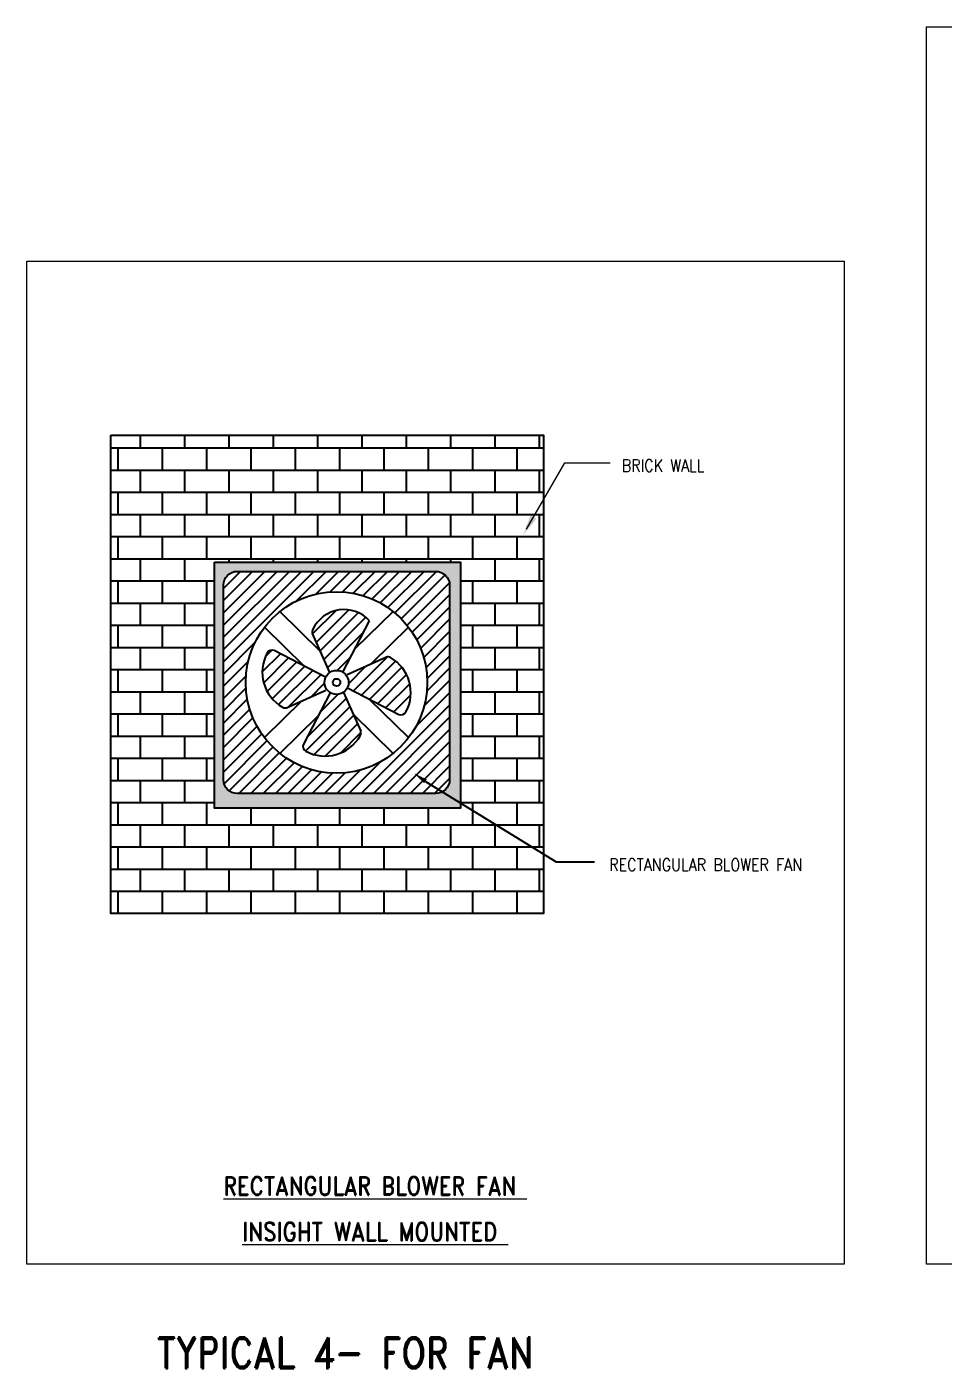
# Model space of a CAD drawing. Extents: x -5343388 to 7033982, y -486386 to 188356.
# Drawn here: x 868733 to 876182, y 133024 to 143915 of the extents above; entities that cross this region are included whole.
import ezdxf
from ezdxf.enums import TextEntityAlignment as Align

# ---------------------------------------------------------------- set-up
doc = ezdxf.new("R2010")
doc.units = 0
doc.header["$MEASUREMENT"] = 0
doc.layers.add('DIM2', color=4, linetype='Continuous')
doc.layers.add('text', color=2, linetype='Continuous')
doc.layers.add('DK DIM', color=8, linetype='Continuous', lineweight=5)
doc.layers.add('E21', color=7, linetype='Continuous', lineweight=20)
doc.styles.add('DK Text', font='romand.shx', dxfattribs={"width": 0.85})
doc.dimstyles.get("Standard").update_dxf_attribs({"dimtxt": 0.18, "dimasz": 0.18, "dimexe": 0.18, "dimexo": 0.0625, "dimgap": 0.09, "dimtad": 0, "dimtih": 1, "dimtoh": 1, "dimdec": 4, "dimzin": 0, "dimdsep": 46, "dimtxsty": 'Standard', "dimcen": 0.09, "dimadec": 0, "dimazin": 0, "dimtfac": 1, "dimtdec": 4, "dimtofl": 0, "dimtmove": 0, "dimatfit": 3, "dimfxl": 1, "dimtolj": 1, "dimtzin": 0, "dimarcsym": 0})

# ---------------------------------------------------------------- blocks, each defined once
blk = doc.blocks.new('YA1')
at = {"layer": 'DIM2', "color": 7}
blk.add_solid([(-3, 0.5), (-3, -0.5), (0, 0)], dxfattribs=at)

msp = doc.modelspace()

# ---------------------------------------------------------------- hatches: boundary and pattern name
at = {"lineweight": -2}
h = msp.add_hatch(dxfattribs=at)
h.set_pattern_fill('AR-B816', scale=22.5, style=0)
h.set_pattern_definition([(0, (857234.9, 130956.43), (0, 180), []), (90, (857234.9, 130956.43), (-180, 180), [180, -180])])
h.paths.add_polyline_path([(869415.00986, 140599.70654), (872928.30987, 140599.70654), (872928.30987, 136716.68305), (869415.00986, 136716.68305)])
h.paths.add_polyline_path([(870256.99418, 139568.80241), (872254.7985, 139568.80241), (872254.7985, 137571.78157), (870256.99418, 137571.78157)], flags=16)
h = msp.add_hatch(dxfattribs=at)
h.set_pattern_fill('SWAMP', color=256, scale=45, style=0)
h.set_pattern_definition([(0, (857234.895, 130956.427), (22.5, 38.97114), [5.625, -39.375]), (90, (857237.708, 130956.427), (-22.5, 38.971143), [2.8125, -75.12979]), (90, (857238.41, 130956.427), (-22.5, 38.971143), [2.25, -75.69229]), (90, (857237.005, 130956.427), (-22.5, 38.971143), [2.25, -75.69229]), (60, (857239.114, 130956.427), (-22.5, 38.97114), [1.8, -43.2]), (120, (857236.3, 130956.427), (-45, 2e-08), [1.8, -43.2])])
h.paths.add_polyline_path([(870256.99418, 139568.80241), (872254.7985, 139568.80241), (872254.7985, 137571.78157), (870256.99418, 137571.78157)])
edge = h.paths.add_edge_path(flags=16)
edge.add_line((870442.1592, 139493.51798), (872053.75993, 139493.51798))
edge.add_arc((872053.75993, 139381.01798), 112.5, 0, 90, ccw=False)
edge.add_line((872166.25993, 139381.01798), (872166.25993, 137802.33186))
edge.add_arc((872053.75993, 137802.33186), 112.5, -90, 0, ccw=False)
edge.add_line((872053.75993, 137689.83186), (870442.1592, 137689.83186))
edge.add_arc((870442.1592, 137802.33186), 112.5, 180, 270, ccw=False)
edge.add_line((870329.6592, 137802.33186), (870329.6592, 139381.01798))
edge.add_arc((870442.1592, 139381.01798), 112.5, 90, 180, ccw=False)
h = msp.add_hatch(dxfattribs=at)
h.set_pattern_fill('ANSI31', color=256, scale=562.5, style=0)
h.set_pattern_definition([(45, (864601.064, 134124.33), (-49.71845, 49.71845), [])])
edge = h.paths.add_edge_path()
edge.add_line((870442.1592, 139493.51798), (872053.75993, 139493.51798))
edge.add_arc((872053.75993, 139381.01798), 112.5, 0, 90, ccw=False)
edge.add_line((872166.25993, 139381.01798), (872166.25993, 137802.33186))
edge.add_arc((872053.75993, 137802.33186), 112.5, -90, 0, ccw=False)
edge.add_line((872053.75993, 137689.83186), (870442.1592, 137689.83186))
edge.add_arc((870442.1592, 137802.33186), 112.5, 180, 270, ccw=False)
edge.add_line((870329.6592, 137802.33186), (870329.6592, 139381.01798))
edge.add_arc((870442.1592, 139381.01798), 112.5, 90, 180, ccw=False)
edge = h.paths.add_edge_path(flags=16)
edge.add_arc((871247.95956, 138591.67492), 737.04285, 0, 360)

# ---------------------------------------------------------------- linework, layer by layer
for p, q in [((870788.90173, 139168.30137), (871113.57098, 138849.66723)), ((871053.07634, 138985.35018), (871242.1744, 139174.44824)), ((871083.73937, 138916.57632), (871347.8093, 139180.64625)), ((871114.40239, 138847.80245), (871425.15317, 139158.55323)), ((871145.06542, 138779.02859), (871486.82247, 139120.78564)), ((871299.75767, 138674.84447), (871516.76733, 139092.86533)), ((871707.0174, 139168.30137), (871398.99661, 138866.00622)), ((870662.82212, 139039.83374), (870982.39233, 138726.20386)), ((871192.56451, 138672.49326), (871051.93625, 138987.90729)), ((871175.72845, 138710.25473), (871471.88692, 139006.4132)), ((871833.09701, 139039.83374), (871532.68143, 138745.00243)), ((870644.9016, 138676.61234), (870792.87723, 138824.58796)), ((870656.49227, 138588.76612), (870858.33344, 138790.60729)), ((870669.93653, 138801.08416), (870723.69914, 138854.84676)), ((870685.04796, 138517.88491), (870923.78966, 138756.62661)), ((871159.67402, 138634.17056), (870741.65315, 138851.18022)), ((871254.35714, 138689.44653), (871364.53586, 138799.62524)), ((871333.89391, 138656.37244), (871649.30793, 138797.0007)), ((871386.37588, 138523.15459), (871662.43211, 138799.21082)), ((871451.8321, 138489.17392), (871727.48403, 138764.82585)), ((870725.87466, 138459.27472), (870989.24587, 138722.64593)), ((870777.54387, 138411.50704), (871054.70209, 138688.66526)), ((870856.01604, 138390.54231), (871120.1583, 138654.68458)), ((871345.42511, 138581.64071), (871489.56183, 138725.77743)), ((871517.28831, 138455.19324), (871777.41642, 138715.32135)), ((871582.74453, 138421.21257), (871816.40395, 138654.87199)), ((871035.45736, 138470.54675), (871150.18795, 138585.27734)), ((871336.24511, 138549.17928), (871754.26598, 138332.16961)), ((871648.20074, 138387.23189), (871842.66547, 138581.69662)), ((870963.2377, 138438.3474), (870662.82212, 138143.51609)), ((871162.02522, 138526.9774), (870846.6112, 138386.34914)), ((871196.16146, 138508.50537), (870979.15179, 138090.4845)), ((871006.62304, 138143.40175), (871325.16331, 138461.94203)), ((871113.97411, 138350.18971), (871257.99377, 138494.20938)), ((871303.35462, 138510.85657), (871443.98288, 138195.44255)), ((871513.5268, 138457.14598), (871833.09701, 138143.51609)), ((871713.65696, 138353.25121), (871850.52972, 138490.12398)), ((870996.97809, 138034.31991), (871355.82634, 138393.16816)), ((871067.66038, 138005.56531), (871386.48937, 138324.3943)), ((871382.34815, 138333.68261), (871707.0174, 138015.04846)), ((871794.13019, 138334.28755), (871811.27359, 138351.43096)), ((871096.92252, 138317.34361), (870788.90173, 138015.04846)), ((871155.26228, 137993.73032), (871417.15239, 138255.62043)), ((871278.95422, 138017.98537), (871446.05657, 138185.08772))]:
    msp.add_line(p, q, dxfattribs=at)
at = {"color": 6, "linetype": 'Continuous', "lineweight": 0}
for points in [[(876038.92466, 143915.10457), (888412.21285, 143915.10457), (888412.21285, 133867.75949), (876038.92466, 133867.75949)], [(868733.24278, 142012.99619), (875370.27279, 142012.99619), (875370.27279, 133867.75949), (868733.24278, 133867.75949)]]:
    msp.add_lwpolyline(points, close=True, dxfattribs=at)
at = {"color": 7, "lineweight": -2}
msp.add_lwpolyline([(869415.00986, 140599.70654), (872928.30987, 140599.70654), (872928.30987, 136716.68305), (869415.00986, 136716.68305)], close=True, dxfattribs=at)
at = {"lineweight": -2}
msp.add_lwpolyline([(870256.99418, 139568.80241), (872254.7985, 139568.80241), (872254.7985, 137571.78157), (870256.99418, 137571.78157)], close=True, dxfattribs=at)
msp.add_lwpolyline([(870442.1592, 139493.51798), (872053.75993, 139493.51798, -0.4142135624), (872166.25993, 139381.01798), (872166.25993, 137802.33186, -0.4142135624), (872053.75993, 137689.83186), (870442.1592, 137689.83186, -0.4142135624), (870329.6592, 137802.33186), (870329.6592, 139381.01798, -0.4142135624)], format="xyb", close=True, dxfattribs=at)
for radius in [737.04285, 97.9807, 30.63305]:
    msp.add_circle((871247.95956, 138591.67492), radius, dxfattribs=at)
for centre, radius, start, end in [((871309.69985, 138900.80126), 282.42796, 42.847256549, 154.09092629), ((871094.71849, 139001.86005), 45, 150.225447333, 198.062929089), ((870973.48308, 138675.27851), 328.58418, 151.671399799, 240.225447334), ((870723.86077, 138809.84705), 45, 66.709933376, 151.671399799), ((871663.26069, 138754.21845), 45, 60.225447334, 108.06292909), ((871522.43605, 138508.07132), 328.58418, 331.671399799, 60.225447334), ((870832.65843, 138429.13138), 45, 240.225447334, 288.06292909), ((871772.05836, 138373.50278), 45, 246.709933376, 331.671399799), ((871155.0535, 138322.31443), 328.58418, 241.671399801, 330.225447333), ((871401.20063, 138181.48979), 45, 330.225447333, 18.062929089), ((871020.48497, 138072.69212), 45, 156.709933378, 241.671399801)]:
    msp.add_arc(centre, radius, start, end, dxfattribs=at)
at = {"layer": 'DK DIM', "color": 0}
for p, q in [((872790.76634, 139836.93062), (873102.1044, 140376.18396)), ((873102.1044, 140376.18396), (873469.30707, 140376.18396))]:
    msp.add_line(p, q, dxfattribs=at)

# ---------------------------------------------------------------- block references
at = {"xscale": 56.25000000015851, "yscale": 56.25000000015851, "zscale": 56.25000000015851, "rotation": 240.0000000000932}
msp.add_blockref('YA1', (872762.64134, 139788.2167), dxfattribs=at)
at = {"layer": 'text', "xscale": -37.49999999990055, "yscale": 37.5, "zscale": 37.5, "rotation": 324.2347205635426}
msp.add_blockref('YA1', (871878.75195, 137854.34397), dxfattribs=at)

# ---------------------------------------------------------------- texts
at = {"layer": 'E21', "style": 'DK Text', "width": 0.85}
for s, p in [('BRICK WALL', (873564.47341, 140303.11362)), ('RECTANGULAR BLOWER FAN', (873462.16274, 137061.13301))]:
    msp.add_text(s, height=100, dxfattribs=at).set_placement(p)
for s, p in [('%%URECTANGULAR BLOWER FAN ', (871561.38166, 134428.62811)), ('%%UINSIGHT WALL MOUNTED ', (871561.38166, 134057.17103))]:
    msp.add_text(s, height=150, dxfattribs=at).set_placement(p, align=Align.CENTER)
msp.add_text('TYPICAL 4- FOR FAN', height=250, dxfattribs=at).set_placement((871319.26783, 133148.70389), align=Align.MIDDLE)

# ---------------------------------------------------------------- leaders
at = {"layer": 'DK DIM', "color": 0}
msp.add_leader([(871970.03649, 137788.59153), (873032.32751, 137134.20335), (873343.2816, 137134.20335)], dimstyle='Standard', override={"dimgap": 1.5, "dimtad": 0}, dxfattribs=at)

doc.saveas('drawing.dxf')
